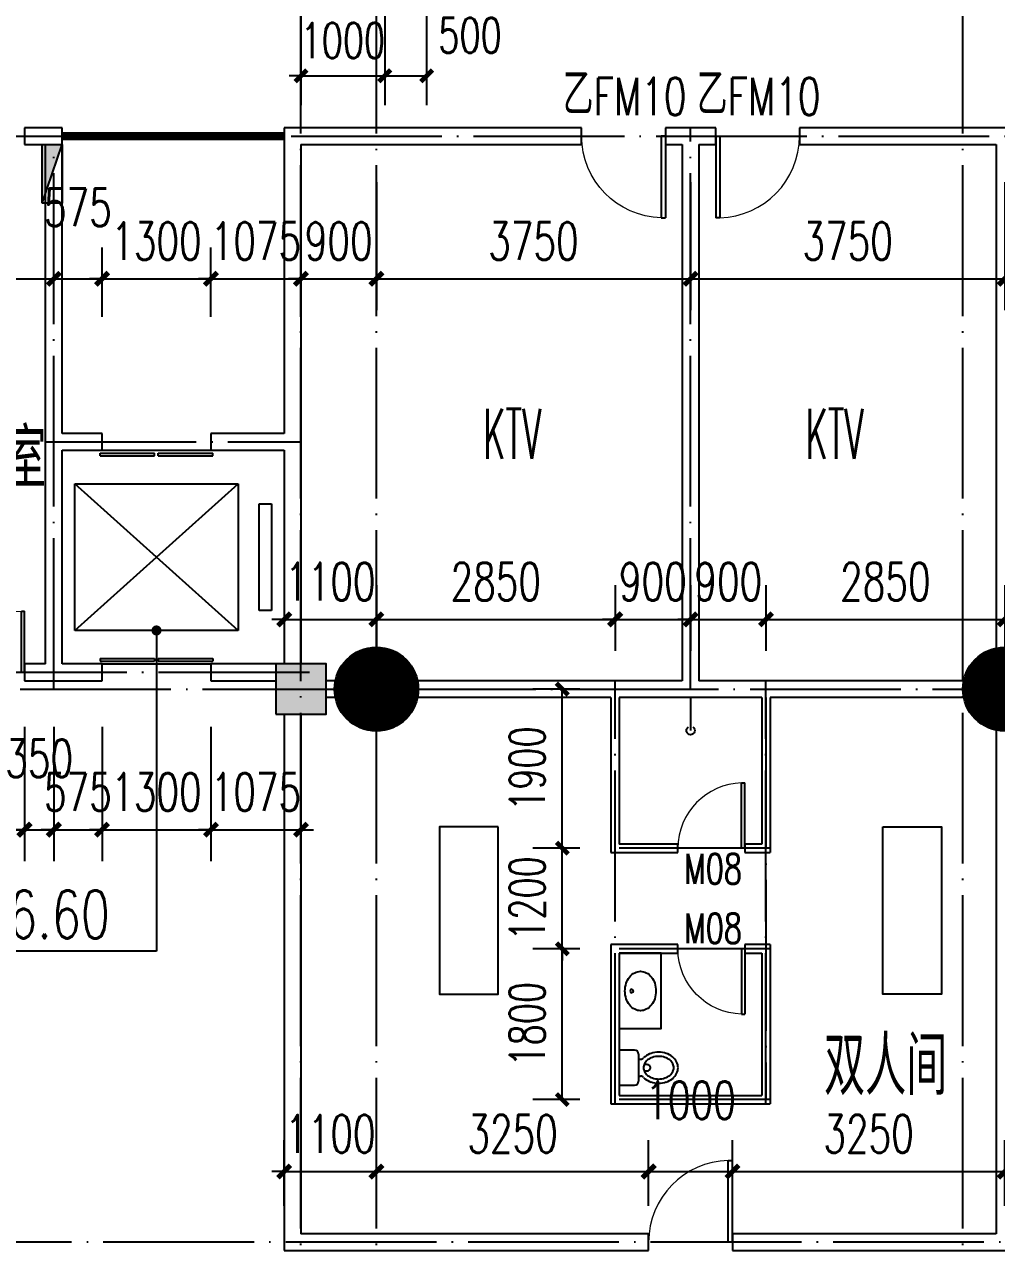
# Model space of a CAD drawing. Extents: x 246015 to 608740, y -108003 to 88400.
# Drawn here: x 411154 to 422756, y -18161 to -3530 of the extents above; entities that cross this region are included whole.
import ezdxf

# ---------------------------------------------------------------- set-up
doc = ezdxf.new("R2010")
doc.units = 0
doc.header["$LTSCALE"] = 3000
doc.header["$MEASUREMENT"] = 0
doc.header["$PDMODE"] = 1
doc.linetypes.add('DASH', pattern=[0.35, 0.25, -0.1])
doc.linetypes.add('DOTE', pattern=[2.42, 2, -0.2, 0.02, -0.2])
doc.layers.get('0').update_dxf_attribs({"linetype": 'CONTINUOUS'})
doc.layers.get('DEFPOINTS').update_dxf_attribs({"linetype": 'CONTINUOUS'})
for name, color, linetype in [('column', 9, 'CONTINUOUS'), ('DIM_LEAD', 3, 'CONTINUOUS'), ('dote', 1, 'DOTE'), ('LVTRY', 6, 'CONTINUOUS'), ('PUB_DIM', 3, 'CONTINUOUS'), ('PUB_HATCH', 8, 'CONTINUOUS'), ('PUB_TEXT', 7, 'CONTINUOUS'), ('stair', 2, 'CONTINUOUS'), ('WALL', 9, 'CONTINUOUS'), ('WINDOW', 4, 'CONTINUOUS'), ('WINDOW_TEXT', 7, 'CONTINUOUS'), ('消火栓', 6, 'CONTINUOUS'), ('防火卷帘', 4, 'DASH')]:
    doc.layers.add(name, color=color, linetype=linetype)
doc.styles.add('_TCH_DIM', font='SIMPLEX', dxfattribs={"bigfont": 'GBCBIG'})
doc.styles.add('_TCH_WINDOW', font='SIMPLEX', dxfattribs={"bigfont": 'GBCBIG'})
doc.styles.add('DIM_FONT', font='simplex.shx', dxfattribs={"width": 0.7, "bigfont": 'hztxt.shx'})
doc.dimstyles.new('DIMN140', dxfattribs={"dimscale": 1.4, "dimtxt": 300, "dimasz": 100, "dimexe": 250, "dimexo": 300, "dimgap": 150, "dimtad": 1, "dimdec": 0, "dimzin": 0, "dimdsep": 46, "dimtxsty": 'DIM_FONT', "dimblk": 'ARCHTICK', "dimcen": 0.09, "dimclrt": 7, "dimazin": 2, "dimtfac": 1, "dimtdec": 0, "dimtix": 1, "dimtmove": 2, "dimatfit": 3, "dimfxl": 0, "dimtolj": 1, "dimtzin": 0, "dimarcsym": 0})
doc.dimstyles.new('DIMN150', dxfattribs={"dimscale": 1.5, "dimtxt": 300, "dimasz": 100, "dimexe": 250, "dimexo": 300, "dimgap": 150, "dimtad": 1, "dimdec": 0, "dimzin": 0, "dimdsep": 46, "dimtxsty": 'DIM_FONT', "dimblk": 'ARCHTICK', "dimcen": 0.09, "dimclrt": 7, "dimazin": 2, "dimtfac": 1, "dimtdec": 0, "dimtix": 1, "dimtmove": 2, "dimatfit": 3, "dimfxl": 0, "dimtolj": 1, "dimtzin": 0, "dimarcsym": 0})

# ---------------------------------------------------------------- blocks, each defined once
blk = doc.blocks.new('_ARCHTICK')
at = {"color": 0, "linetype": 'ByBlock', "const_width": 0.4}
blk.add_lwpolyline([(-0.5, -0.5), (0.5, 0.5)], dxfattribs=at)
blk = doc.blocks.new('*D62')
at = {"layer": 'DEFPOINTS', "color": 0}
for p in [(414454, -2461), (415454, -2461), (415454, -4141)]:
    blk.add_point(p, dxfattribs=at)
at = {"layer": 'PUB_DIM', "color": 0, "lineweight": -2}
for p, q in [((414454, -2881), (414454, -4491)), ((415454, -2881), (415454, -4491)), ((414454, -4141), (414314, -4141)), ((414454, -4141), (415454, -4141)), ((415454, -4141), (415594, -4141))]:
    blk.add_line(p, q, dxfattribs=at)
at = {"layer": 'PUB_DIM', "color": 0, "lineweight": -2, "xscale": 140, "yscale": 140, "zscale": 140}
blk.add_blockref('_ARCHTICK', (414454, -4141), dxfattribs=at)
at = {"layer": 'PUB_DIM', "color": 0, "lineweight": -2, "xscale": 140, "yscale": 140, "zscale": 140, "rotation": 180}
blk.add_blockref('_ARCHTICK', (415454, -4141), dxfattribs=at)
at = {"layer": 'PUB_DIM', "color": 7, "insert": (414954, -3721), "char_height": 420, "attachment_point": 5, "style": 'DIM_FONT'}
blk.add_mtext('\\A1;1000', dxfattribs=at)
blk = doc.blocks.new('*D63')
at = {"layer": 'DEFPOINTS', "color": 0}
for p in [(415454, -2461), (415954, -2461), (415954, -4141)]:
    blk.add_point(p, dxfattribs=at)
at = {"layer": 'PUB_DIM', "color": 0, "lineweight": -2}
for p, q in [((415454, -2881), (415454, -4491)), ((415954, -2881), (415954, -4491)), ((415454, -4141), (415954, -4141))]:
    blk.add_line(p, q, dxfattribs=at)
at = {"layer": 'PUB_DIM', "color": 0, "lineweight": -2, "xscale": 140, "yscale": 140, "zscale": 140, "rotation": 180}
blk.add_blockref('_ARCHTICK', (415454, -4141), dxfattribs=at)
at = {"layer": 'PUB_DIM', "color": 0, "lineweight": -2, "xscale": 140, "yscale": 140, "zscale": 140}
blk.add_blockref('_ARCHTICK', (415954, -4141), dxfattribs=at)
at = {"layer": 'PUB_DIM', "color": 7, "insert": (416472, -3658), "char_height": 420, "attachment_point": 5, "style": 'DIM_FONT'}
blk.add_mtext('\\A1;500', dxfattribs=at)
blk = doc.blocks.new('*D348')
at = {"layer": 'DEFPOINTS', "color": 0}
for p in [(420004, -9771), (422854, -9771), (422854, -10629)]:
    blk.add_point(p, dxfattribs=at)
at = {"layer": 'PUB_DIM', "color": 0, "lineweight": -2}
for p, q in [((420004, -10221), (420004, -11004)), ((422854, -10221), (422854, -11004)), ((420004, -10629), (422854, -10629))]:
    blk.add_line(p, q, dxfattribs=at)
at = {"layer": 'PUB_DIM', "color": 0, "lineweight": -2, "xscale": 150, "yscale": 150, "zscale": 150, "rotation": 180}
blk.add_blockref('_ARCHTICK', (420004, -10629), dxfattribs=at)
at = {"layer": 'PUB_DIM', "color": 0, "lineweight": -2, "xscale": 150, "yscale": 150, "zscale": 150}
blk.add_blockref('_ARCHTICK', (422854, -10629), dxfattribs=at)
at = {"layer": 'PUB_DIM', "color": 7, "insert": (421429, -10179), "char_height": 450, "attachment_point": 5, "style": 'DIM_FONT'}
blk.add_mtext('\\A1;2850', dxfattribs=at)
blk = doc.blocks.new('*D349')
at = {"layer": 'DEFPOINTS', "color": 0}
for p in [(419104, -9771), (420004, -9771), (420004, -10629)]:
    blk.add_point(p, dxfattribs=at)
at = {"layer": 'PUB_DIM', "color": 0, "lineweight": -2}
for p, q in [((419104, -10221), (419104, -11004)), ((420004, -10221), (420004, -11004)), ((419104, -10629), (418954, -10629)), ((419104, -10629), (420004, -10629)), ((420004, -10629), (420154, -10629))]:
    blk.add_line(p, q, dxfattribs=at)
at = {"layer": 'PUB_DIM', "color": 0, "lineweight": -2, "xscale": 150, "yscale": 150, "zscale": 150}
blk.add_blockref('_ARCHTICK', (419104, -10629), dxfattribs=at)
at = {"layer": 'PUB_DIM', "color": 0, "lineweight": -2, "xscale": 150, "yscale": 150, "zscale": 150, "rotation": 180}
blk.add_blockref('_ARCHTICK', (420004, -10629), dxfattribs=at)
at = {"layer": 'PUB_DIM', "color": 7, "insert": (419554, -10179), "char_height": 450, "attachment_point": 5, "style": 'DIM_FONT'}
blk.add_mtext('\\A1;900', dxfattribs=at)
blk = doc.blocks.new('*D350')
at = {"layer": 'DEFPOINTS', "color": 0}
for p in [(418204, -9771), (419104, -9771), (419104, -10629)]:
    blk.add_point(p, dxfattribs=at)
at = {"layer": 'PUB_DIM', "color": 0, "lineweight": -2}
for p, q in [((418204, -10221), (418204, -11004)), ((419104, -10221), (419104, -11004)), ((418204, -10629), (418054, -10629)), ((418204, -10629), (419104, -10629)), ((419104, -10629), (419254, -10629))]:
    blk.add_line(p, q, dxfattribs=at)
at = {"layer": 'PUB_DIM', "color": 0, "lineweight": -2, "xscale": 150, "yscale": 150, "zscale": 150}
blk.add_blockref('_ARCHTICK', (418204, -10629), dxfattribs=at)
at = {"layer": 'PUB_DIM', "color": 0, "lineweight": -2, "xscale": 150, "yscale": 150, "zscale": 150, "rotation": 180}
blk.add_blockref('_ARCHTICK', (419104, -10629), dxfattribs=at)
at = {"layer": 'PUB_DIM', "color": 7, "insert": (418654, -10179), "char_height": 450, "attachment_point": 5, "style": 'DIM_FONT'}
blk.add_mtext('\\A1;900', dxfattribs=at)
blk = doc.blocks.new('*D351')
at = {"layer": 'DEFPOINTS', "color": 0}
for p in [(415354, -9771), (418204, -9771), (418204, -10629)]:
    blk.add_point(p, dxfattribs=at)
at = {"layer": 'PUB_DIM', "color": 0, "lineweight": -2}
for p, q in [((415354, -10221), (415354, -11004)), ((418204, -10221), (418204, -11004)), ((415354, -10629), (418204, -10629))]:
    blk.add_line(p, q, dxfattribs=at)
at = {"layer": 'PUB_DIM', "color": 0, "lineweight": -2, "xscale": 150, "yscale": 150, "zscale": 150, "rotation": 180}
blk.add_blockref('_ARCHTICK', (415354, -10629), dxfattribs=at)
at = {"layer": 'PUB_DIM', "color": 0, "lineweight": -2, "xscale": 150, "yscale": 150, "zscale": 150}
blk.add_blockref('_ARCHTICK', (418204, -10629), dxfattribs=at)
at = {"layer": 'PUB_DIM', "color": 7, "insert": (416779, -10179), "char_height": 450, "attachment_point": 5, "style": 'DIM_FONT'}
blk.add_mtext('\\A1;2850', dxfattribs=at)
blk = doc.blocks.new('*D352')
at = {"layer": 'DEFPOINTS', "color": 0}
for p in [(414254, -9771), (415354, -9771), (415354, -10629)]:
    blk.add_point(p, dxfattribs=at)
at = {"layer": 'PUB_DIM', "color": 0, "lineweight": -2}
for p, q in [((414254, -10221), (414254, -11004)), ((415354, -10221), (415354, -11004)), ((414254, -10629), (414104, -10629)), ((414254, -10629), (415354, -10629)), ((415354, -10629), (415504, -10629))]:
    blk.add_line(p, q, dxfattribs=at)
at = {"layer": 'PUB_DIM', "color": 0, "lineweight": -2, "xscale": 150, "yscale": 150, "zscale": 150}
blk.add_blockref('_ARCHTICK', (414254, -10629), dxfattribs=at)
at = {"layer": 'PUB_DIM', "color": 0, "lineweight": -2, "xscale": 150, "yscale": 150, "zscale": 150, "rotation": 180}
blk.add_blockref('_ARCHTICK', (415354, -10629), dxfattribs=at)
at = {"layer": 'PUB_DIM', "color": 7, "insert": (414804, -10179), "char_height": 450, "attachment_point": 5, "style": 'DIM_FONT'}
blk.add_mtext('\\A1;1100', dxfattribs=at)
blk = doc.blocks.new('*D405')
at = {"layer": 'DEFPOINTS', "color": 0}
for p in [(417573, -11461), (418204, -11461), (418204, -13361)]:
    blk.add_point(p, dxfattribs=at)
at = {"layer": 'PUB_DIM', "color": 0, "lineweight": -2}
for p, q in [((417784, -11461), (417223, -11461)), ((417573, -13361), (417573, -11461)), ((417784, -13361), (417223, -13361))]:
    blk.add_line(p, q, dxfattribs=at)
at = {"layer": 'PUB_DIM', "color": 0, "lineweight": -2, "xscale": 140, "yscale": 140, "zscale": 140}
for p, rotation in [((417573, -11461), 90), ((417573, -13361), 270)]:
    blk.add_blockref('_ARCHTICK', p, dxfattribs=dict(at, rotation=rotation))
at = {"layer": 'PUB_DIM', "color": 7, "insert": (417153, -12411), "char_height": 420, "attachment_point": 5, "rotation": 90, "style": 'DIM_FONT'}
blk.add_mtext('\\A1;1900', dxfattribs=at)
blk = doc.blocks.new('*D406')
at = {"layer": 'DEFPOINTS', "color": 0}
for p in [(417573, -13361), (418204, -13361), (418204, -14561)]:
    blk.add_point(p, dxfattribs=at)
at = {"layer": 'PUB_DIM', "color": 0, "lineweight": -2}
for p, q in [((417573, -13361), (417573, -13221)), ((417784, -13361), (417223, -13361)), ((417573, -14561), (417573, -13361)), ((417784, -14561), (417223, -14561)), ((417573, -14561), (417573, -14701))]:
    blk.add_line(p, q, dxfattribs=at)
at = {"layer": 'PUB_DIM', "color": 0, "lineweight": -2, "xscale": 140, "yscale": 140, "zscale": 140}
for p, rotation in [((417573, -13361), 270), ((417573, -14561), 90)]:
    blk.add_blockref('_ARCHTICK', p, dxfattribs=dict(at, rotation=rotation))
at = {"layer": 'PUB_DIM', "color": 7, "insert": (417153, -13961), "char_height": 420, "attachment_point": 5, "rotation": 90, "style": 'DIM_FONT'}
blk.add_mtext('\\A1;1200', dxfattribs=at)
blk = doc.blocks.new('*D407')
at = {"layer": 'DEFPOINTS', "color": 0}
for p in [(417573, -14561), (418204, -14561), (418204, -16361)]:
    blk.add_point(p, dxfattribs=at)
at = {"layer": 'PUB_DIM', "color": 0, "lineweight": -2}
for p, q in [((417784, -14561), (417223, -14561)), ((417573, -16361), (417573, -14561)), ((417784, -16361), (417223, -16361))]:
    blk.add_line(p, q, dxfattribs=at)
at = {"layer": 'PUB_DIM', "color": 0, "lineweight": -2, "xscale": 140, "yscale": 140, "zscale": 140}
for p, rotation in [((417573, -14561), 90), ((417573, -16361), 270)]:
    blk.add_blockref('_ARCHTICK', p, dxfattribs=dict(at, rotation=rotation))
at = {"layer": 'PUB_DIM', "color": 7, "insert": (417153, -15461), "char_height": 420, "attachment_point": 5, "rotation": 90, "style": 'DIM_FONT'}
blk.add_mtext('\\A1;1800', dxfattribs=at)
blk = doc.blocks.new('*D662')
at = {"layer": 'DEFPOINTS', "color": 0}
for p in [(409654, -11461), (411154, -11461), (411154, -13139)]:
    blk.add_point(p, dxfattribs=at)
at = {"layer": 'PUB_DIM', "color": 0, "lineweight": -2}
for p, q in [((409654, -11911), (409654, -13514)), ((411154, -11911), (411154, -13514)), ((409654, -13139), (411154, -13139))]:
    blk.add_line(p, q, dxfattribs=at)
at = {"layer": 'PUB_DIM', "color": 0, "lineweight": -2, "xscale": 150, "yscale": 150, "zscale": 150, "rotation": 180}
blk.add_blockref('_ARCHTICK', (409654, -13139), dxfattribs=at)
at = {"layer": 'PUB_DIM', "color": 0, "lineweight": -2, "xscale": 150, "yscale": 150, "zscale": 150}
blk.add_blockref('_ARCHTICK', (411154, -13139), dxfattribs=at)
at = {"layer": 'PUB_DIM', "color": 7, "insert": (410404, -12689), "char_height": 450, "attachment_point": 5, "style": 'DIM_FONT'}
blk.add_mtext('\\A1;1500', dxfattribs=at)
blk = doc.blocks.new('*D663')
at = {"layer": 'DEFPOINTS', "color": 0}
for p in [(411154, -11461), (411504, -11461), (411504, -13139)]:
    blk.add_point(p, dxfattribs=at)
at = {"layer": 'PUB_DIM', "color": 0, "lineweight": -2}
for p, q in [((411154, -11911), (411154, -13514)), ((411504, -11911), (411504, -13514)), ((411154, -13139), (411004, -13139)), ((411154, -13139), (411504, -13139)), ((411504, -13139), (411654, -13139))]:
    blk.add_line(p, q, dxfattribs=at)
at = {"layer": 'PUB_DIM', "color": 0, "lineweight": -2, "xscale": 150, "yscale": 150, "zscale": 150}
blk.add_blockref('_ARCHTICK', (411154, -13139), dxfattribs=at)
at = {"layer": 'PUB_DIM', "color": 0, "lineweight": -2, "xscale": 150, "yscale": 150, "zscale": 150, "rotation": 180}
blk.add_blockref('_ARCHTICK', (411504, -13139), dxfattribs=at)
at = {"layer": 'PUB_DIM', "color": 7, "insert": (411329, -12288), "char_height": 450, "attachment_point": 5, "style": 'DIM_FONT'}
blk.add_mtext('\\A1;350', dxfattribs=at)
blk = doc.blocks.new('*D664')
at = {"layer": 'DEFPOINTS', "color": 0}
for p in [(411504, -11461), (412079, -11461), (412079, -13139)]:
    blk.add_point(p, dxfattribs=at)
at = {"layer": 'PUB_DIM', "color": 0, "lineweight": -2}
for p, q in [((411504, -11911), (411504, -13514)), ((412079, -11911), (412079, -13514)), ((411504, -13139), (411354, -13139)), ((411504, -13139), (412079, -13139)), ((412079, -13139), (412229, -13139))]:
    blk.add_line(p, q, dxfattribs=at)
at = {"layer": 'PUB_DIM', "color": 0, "lineweight": -2, "xscale": 150, "yscale": 150, "zscale": 150}
blk.add_blockref('_ARCHTICK', (411504, -13139), dxfattribs=at)
at = {"layer": 'PUB_DIM', "color": 0, "lineweight": -2, "xscale": 150, "yscale": 150, "zscale": 150, "rotation": 180}
blk.add_blockref('_ARCHTICK', (412079, -13139), dxfattribs=at)
at = {"layer": 'PUB_DIM', "color": 7, "insert": (411791, -12689), "char_height": 450, "attachment_point": 5, "style": 'DIM_FONT'}
blk.add_mtext('\\A1;575', dxfattribs=at)
blk = doc.blocks.new('*D665')
at = {"layer": 'DEFPOINTS', "color": 0}
for p in [(412079, -11461), (413379, -11461), (413379, -13139)]:
    blk.add_point(p, dxfattribs=at)
at = {"layer": 'PUB_DIM', "color": 0, "lineweight": -2}
for p, q in [((412079, -11911), (412079, -13514)), ((413379, -11911), (413379, -13514)), ((412079, -13139), (411929, -13139)), ((412079, -13139), (413379, -13139)), ((413379, -13139), (413529, -13139))]:
    blk.add_line(p, q, dxfattribs=at)
at = {"layer": 'PUB_DIM', "color": 0, "lineweight": -2, "xscale": 150, "yscale": 150, "zscale": 150}
blk.add_blockref('_ARCHTICK', (412079, -13139), dxfattribs=at)
at = {"layer": 'PUB_DIM', "color": 0, "lineweight": -2, "xscale": 150, "yscale": 150, "zscale": 150, "rotation": 180}
blk.add_blockref('_ARCHTICK', (413379, -13139), dxfattribs=at)
at = {"layer": 'PUB_DIM', "color": 7, "insert": (412729, -12689), "char_height": 450, "attachment_point": 5, "style": 'DIM_FONT'}
blk.add_mtext('\\A1;1300', dxfattribs=at)
blk = doc.blocks.new('*D666')
at = {"layer": 'DEFPOINTS', "color": 0}
for p in [(413379, -11461), (414454, -11461), (414454, -13139)]:
    blk.add_point(p, dxfattribs=at)
at = {"layer": 'PUB_DIM', "color": 0, "lineweight": -2}
for p, q in [((413379, -11911), (413379, -13514)), ((414454, -11911), (414454, -13514)), ((413379, -13139), (413229, -13139)), ((413379, -13139), (414454, -13139)), ((414454, -13139), (414604, -13139))]:
    blk.add_line(p, q, dxfattribs=at)
at = {"layer": 'PUB_DIM', "color": 0, "lineweight": -2, "xscale": 150, "yscale": 150, "zscale": 150}
blk.add_blockref('_ARCHTICK', (413379, -13139), dxfattribs=at)
at = {"layer": 'PUB_DIM', "color": 0, "lineweight": -2, "xscale": 150, "yscale": 150, "zscale": 150, "rotation": 180}
blk.add_blockref('_ARCHTICK', (414454, -13139), dxfattribs=at)
at = {"layer": 'PUB_DIM', "color": 7, "insert": (413916, -12689), "char_height": 450, "attachment_point": 5, "style": 'DIM_FONT'}
blk.add_mtext('\\A1;1075', dxfattribs=at)
blk = doc.blocks.new('*D669')
at = {"layer": 'DEFPOINTS', "color": 0}
for p in [(411504, -6564), (409354, -7467), (411504, -7467)]:
    blk.add_point(p, dxfattribs=at)
at = {"layer": 'PUB_DIM', "color": 0, "lineweight": -2}
for p, q in [((409354, -7017), (409354, -6189)), ((411504, -7017), (411504, -6189)), ((409354, -6564), (411504, -6564))]:
    blk.add_line(p, q, dxfattribs=at)
at = {"layer": 'PUB_DIM', "color": 0, "lineweight": -2, "xscale": 150, "yscale": 150, "zscale": 150, "rotation": 180}
blk.add_blockref('_ARCHTICK', (409354, -6564), dxfattribs=at)
at = {"layer": 'PUB_DIM', "color": 0, "lineweight": -2, "xscale": 150, "yscale": 150, "zscale": 150}
blk.add_blockref('_ARCHTICK', (411504, -6564), dxfattribs=at)
at = {"layer": 'PUB_DIM', "color": 7, "insert": (410429, -6114), "char_height": 450, "attachment_point": 5, "style": 'DIM_FONT'}
blk.add_mtext('\\A1;2150', dxfattribs=at)
blk = doc.blocks.new('*D670')
at = {"layer": 'DEFPOINTS', "color": 0}
for p in [(412079, -6564), (411504, -7467), (412079, -7467)]:
    blk.add_point(p, dxfattribs=at)
at = {"layer": 'PUB_DIM', "color": 0, "lineweight": -2}
for p, q in [((411504, -7017), (411504, -6189)), ((412079, -7017), (412079, -6189)), ((411504, -6564), (412079, -6564))]:
    blk.add_line(p, q, dxfattribs=at)
at = {"layer": 'PUB_DIM', "color": 0, "lineweight": -2, "xscale": 150, "yscale": 150, "zscale": 150, "rotation": 180}
blk.add_blockref('_ARCHTICK', (411504, -6564), dxfattribs=at)
at = {"layer": 'PUB_DIM', "color": 0, "lineweight": -2, "xscale": 150, "yscale": 150, "zscale": 150}
blk.add_blockref('_ARCHTICK', (412079, -6564), dxfattribs=at)
at = {"layer": 'PUB_DIM', "color": 7, "insert": (411791, -5713), "char_height": 450, "attachment_point": 5, "style": 'DIM_FONT'}
blk.add_mtext('\\A1;575', dxfattribs=at)
blk = doc.blocks.new('*D671')
at = {"layer": 'DEFPOINTS', "color": 0}
for p in [(413379, -6564), (412079, -7467), (413379, -7467)]:
    blk.add_point(p, dxfattribs=at)
at = {"layer": 'PUB_DIM', "color": 0, "lineweight": -2}
for p, q in [((412079, -7017), (412079, -6189)), ((413379, -7017), (413379, -6189)), ((412079, -6564), (411929, -6564)), ((412079, -6564), (413379, -6564)), ((413379, -6564), (413529, -6564))]:
    blk.add_line(p, q, dxfattribs=at)
at = {"layer": 'PUB_DIM', "color": 0, "lineweight": -2, "xscale": 150, "yscale": 150, "zscale": 150}
blk.add_blockref('_ARCHTICK', (412079, -6564), dxfattribs=at)
at = {"layer": 'PUB_DIM', "color": 0, "lineweight": -2, "xscale": 150, "yscale": 150, "zscale": 150, "rotation": 180}
blk.add_blockref('_ARCHTICK', (413379, -6564), dxfattribs=at)
at = {"layer": 'PUB_DIM', "color": 7, "insert": (412729, -6114), "char_height": 450, "attachment_point": 5, "style": 'DIM_FONT'}
blk.add_mtext('\\A1;1300', dxfattribs=at)
blk = doc.blocks.new('*D672')
at = {"layer": 'DEFPOINTS', "color": 0}
for p in [(414454, -6564), (413379, -7467), (414454, -7467)]:
    blk.add_point(p, dxfattribs=at)
at = {"layer": 'PUB_DIM', "color": 0, "lineweight": -2}
for p, q in [((413379, -7017), (413379, -6189)), ((414454, -7017), (414454, -6189)), ((413379, -6564), (413229, -6564)), ((413379, -6564), (414454, -6564)), ((414454, -6564), (414604, -6564))]:
    blk.add_line(p, q, dxfattribs=at)
at = {"layer": 'PUB_DIM', "color": 0, "lineweight": -2, "xscale": 150, "yscale": 150, "zscale": 150}
blk.add_blockref('_ARCHTICK', (413379, -6564), dxfattribs=at)
at = {"layer": 'PUB_DIM', "color": 0, "lineweight": -2, "xscale": 150, "yscale": 150, "zscale": 150, "rotation": 180}
blk.add_blockref('_ARCHTICK', (414454, -6564), dxfattribs=at)
at = {"layer": 'PUB_DIM', "color": 7, "insert": (413916, -6114), "char_height": 450, "attachment_point": 5, "style": 'DIM_FONT'}
blk.add_mtext('\\A1;1075', dxfattribs=at)
blk = doc.blocks.new('*D730')
at = {"layer": 'DEFPOINTS', "color": 0}
for p in [(419104, -4961), (422854, -4961), (422854, -6564)]:
    blk.add_point(p, dxfattribs=at)
at = {"layer": 'PUB_DIM', "color": 0, "lineweight": -2}
for p, q in [((419104, -5411), (419104, -6939)), ((422854, -5411), (422854, -6939)), ((419104, -6564), (422854, -6564))]:
    blk.add_line(p, q, dxfattribs=at)
at = {"layer": 'PUB_DIM', "color": 0, "lineweight": -2, "xscale": 150, "yscale": 150, "zscale": 150, "rotation": 180}
blk.add_blockref('_ARCHTICK', (419104, -6564), dxfattribs=at)
at = {"layer": 'PUB_DIM', "color": 0, "lineweight": -2, "xscale": 150, "yscale": 150, "zscale": 150}
blk.add_blockref('_ARCHTICK', (422854, -6564), dxfattribs=at)
at = {"layer": 'PUB_DIM', "color": 7, "insert": (420979, -6114), "char_height": 450, "attachment_point": 5, "style": 'DIM_FONT'}
blk.add_mtext('\\A1;3750', dxfattribs=at)
blk = doc.blocks.new('*D731')
at = {"layer": 'DEFPOINTS', "color": 0}
for p in [(415354, -4961), (419104, -4961), (419104, -6564)]:
    blk.add_point(p, dxfattribs=at)
at = {"layer": 'PUB_DIM', "color": 0, "lineweight": -2}
for p, q in [((415354, -5411), (415354, -6939)), ((419104, -5411), (419104, -6939)), ((415354, -6564), (419104, -6564))]:
    blk.add_line(p, q, dxfattribs=at)
at = {"layer": 'PUB_DIM', "color": 0, "lineweight": -2, "xscale": 150, "yscale": 150, "zscale": 150, "rotation": 180}
blk.add_blockref('_ARCHTICK', (415354, -6564), dxfattribs=at)
at = {"layer": 'PUB_DIM', "color": 0, "lineweight": -2, "xscale": 150, "yscale": 150, "zscale": 150}
blk.add_blockref('_ARCHTICK', (419104, -6564), dxfattribs=at)
at = {"layer": 'PUB_DIM', "color": 7, "insert": (417229, -6114), "char_height": 450, "attachment_point": 5, "style": 'DIM_FONT'}
blk.add_mtext('\\A1;3750', dxfattribs=at)
blk = doc.blocks.new('*D732')
at = {"layer": 'DEFPOINTS', "color": 0}
for p in [(414454, -4961), (415354, -4961), (415354, -6564)]:
    blk.add_point(p, dxfattribs=at)
at = {"layer": 'PUB_DIM', "color": 0, "lineweight": -2}
for p, q in [((414454, -5411), (414454, -6939)), ((415354, -5411), (415354, -6939)), ((414454, -6564), (414304, -6564)), ((414454, -6564), (415354, -6564)), ((415354, -6564), (415504, -6564))]:
    blk.add_line(p, q, dxfattribs=at)
at = {"layer": 'PUB_DIM', "color": 0, "lineweight": -2, "xscale": 150, "yscale": 150, "zscale": 150}
blk.add_blockref('_ARCHTICK', (414454, -6564), dxfattribs=at)
at = {"layer": 'PUB_DIM', "color": 0, "lineweight": -2, "xscale": 150, "yscale": 150, "zscale": 150, "rotation": 180}
blk.add_blockref('_ARCHTICK', (415354, -6564), dxfattribs=at)
at = {"layer": 'PUB_DIM', "color": 7, "insert": (414904, -6114), "char_height": 450, "attachment_point": 5, "style": 'DIM_FONT'}
blk.add_mtext('\\A1;900', dxfattribs=at)
blk = doc.blocks.new('*D749')
at = {"layer": 'DEFPOINTS', "color": 0}
for p in [(422854, -17219), (419604, -18077), (422854, -18077)]:
    blk.add_point(p, dxfattribs=at)
at = {"layer": 'PUB_DIM', "color": 0, "lineweight": -2}
for p, q in [((419604, -17627), (419604, -16844)), ((422854, -17627), (422854, -16844)), ((419604, -17219), (422854, -17219))]:
    blk.add_line(p, q, dxfattribs=at)
at = {"layer": 'PUB_DIM', "color": 0, "lineweight": -2, "xscale": 150, "yscale": 150, "zscale": 150, "rotation": 180}
blk.add_blockref('_ARCHTICK', (419604, -17219), dxfattribs=at)
at = {"layer": 'PUB_DIM', "color": 0, "lineweight": -2, "xscale": 150, "yscale": 150, "zscale": 150}
blk.add_blockref('_ARCHTICK', (422854, -17219), dxfattribs=at)
at = {"layer": 'PUB_DIM', "color": 7, "insert": (421229, -16769), "char_height": 450, "attachment_point": 5, "style": 'DIM_FONT'}
blk.add_mtext('\\A1;3250', dxfattribs=at)
blk = doc.blocks.new('*D750')
at = {"layer": 'DEFPOINTS', "color": 0}
for p in [(419604, -17219), (418604, -18077), (419604, -18077)]:
    blk.add_point(p, dxfattribs=at)
at = {"layer": 'PUB_DIM', "color": 0, "lineweight": -2}
for p, q in [((418604, -17627), (418604, -16844)), ((419604, -17627), (419604, -16844)), ((418604, -17219), (419604, -17219))]:
    blk.add_line(p, q, dxfattribs=at)
at = {"layer": 'PUB_DIM', "color": 0, "lineweight": -2, "xscale": 150, "yscale": 150, "zscale": 150, "rotation": 180}
blk.add_blockref('_ARCHTICK', (418604, -17219), dxfattribs=at)
at = {"layer": 'PUB_DIM', "color": 0, "lineweight": -2, "xscale": 150, "yscale": 150, "zscale": 150}
blk.add_blockref('_ARCHTICK', (419604, -17219), dxfattribs=at)
at = {"layer": 'PUB_DIM', "color": 7, "insert": (419104, -16368), "char_height": 450, "attachment_point": 5, "style": 'DIM_FONT'}
blk.add_mtext('\\A1;1000', dxfattribs=at)
blk = doc.blocks.new('*D751')
at = {"layer": 'DEFPOINTS', "color": 0}
for p in [(418604, -17219), (415354, -18077), (418604, -18077)]:
    blk.add_point(p, dxfattribs=at)
at = {"layer": 'PUB_DIM', "color": 0, "lineweight": -2}
for p, q in [((415354, -17627), (415354, -16844)), ((418604, -17627), (418604, -16844)), ((415354, -17219), (418604, -17219))]:
    blk.add_line(p, q, dxfattribs=at)
at = {"layer": 'PUB_DIM', "color": 0, "lineweight": -2, "xscale": 150, "yscale": 150, "zscale": 150, "rotation": 180}
blk.add_blockref('_ARCHTICK', (415354, -17219), dxfattribs=at)
at = {"layer": 'PUB_DIM', "color": 0, "lineweight": -2, "xscale": 150, "yscale": 150, "zscale": 150}
blk.add_blockref('_ARCHTICK', (418604, -17219), dxfattribs=at)
at = {"layer": 'PUB_DIM', "color": 7, "insert": (416979, -16769), "char_height": 450, "attachment_point": 5, "style": 'DIM_FONT'}
blk.add_mtext('\\A1;3250', dxfattribs=at)
blk = doc.blocks.new('*D752')
at = {"layer": 'DEFPOINTS', "color": 0}
for p in [(415354, -17219), (414254, -18077), (415354, -18077)]:
    blk.add_point(p, dxfattribs=at)
at = {"layer": 'PUB_DIM', "color": 0, "lineweight": -2}
for p, q in [((414254, -17627), (414254, -16844)), ((415354, -17627), (415354, -16844)), ((414254, -17219), (414104, -17219)), ((414254, -17219), (415354, -17219)), ((415354, -17219), (415504, -17219))]:
    blk.add_line(p, q, dxfattribs=at)
at = {"layer": 'PUB_DIM', "color": 0, "lineweight": -2, "xscale": 150, "yscale": 150, "zscale": 150}
blk.add_blockref('_ARCHTICK', (414254, -17219), dxfattribs=at)
at = {"layer": 'PUB_DIM', "color": 0, "lineweight": -2, "xscale": 150, "yscale": 150, "zscale": 150, "rotation": 180}
blk.add_blockref('_ARCHTICK', (415354, -17219), dxfattribs=at)
at = {"layer": 'PUB_DIM', "color": 7, "insert": (414804, -16769), "char_height": 450, "attachment_point": 5, "style": 'DIM_FONT'}
blk.add_mtext('\\A1;1100', dxfattribs=at)
blk = doc.blocks.new('_YZH')
blk.add_circle((0, 0), 0.5)
at = {"layer": 'PUB_HATCH', "const_width": 0.5}
blk.add_lwpolyline([(-0.25, 0, 1), (0.25, 0, 1)], format="xyb", close=True, dxfattribs=at)
blk = doc.blocks.new('_FZH')
blk.add_lwpolyline([(-0.5, -0.5), (0.5, -0.5), (0.5, 0.5), (-0.5, 0.5)], close=True)
at = {"layer": 'PUB_HATCH'}
blk.add_solid([(-0.5, -0.5), (0.5, -0.5), (-0.5, 0.5), (0.5, 0.5)], dxfattribs=at)
blk = doc.blocks.new('$DorLib2D$00000002')
for p, q in [((-0.5, 0), (-0.5, 0.4875)), ((-0.475, 0.4875), (-0.5, 0.4875)), ((-0.475, 0), (-0.475, 0.4875)), ((0.475, 0), (0.475, 0.4875)), ((0.475, 0.4875), (0.5, 0.4875)), ((0.5, 0), (0.5, 0.4875)), ((-0.5, 0), (-0.475, 0)), ((0.5, 0), (0.475, 0))]:
    blk.add_line(p, q)
at = {"lineweight": 13}
for centre, start, end in [((-0.4875, 0), 0, 88.53072), ((0.4875, 0), 91.46928, 180)]:
    blk.add_arc(centre, 0.4875, start, end, dxfattribs=at)
blk = doc.blocks.new('$TCHSYS$LDOR22D')
for p, q in [((-0.517, 0.833), (-0.017, 0.833)), ((-0.517, 0.833), (-0.517, 0.667)), ((-0.017, 0.833), (-0.017, 0.667)), ((0.017, 0.833), (0.017, 0.667)), ((0.017, 0.833), (0.517, 0.833)), ((0.517, 0.833), (0.517, 0.667)), ((-0.517, 0.667), (-0.017, 0.667)), ((0.017, 0.667), (0.517, 0.667)), ((-0.5, 0.5), (0.5, 0.5))]:
    blk.add_line(p, q)
blk = doc.blocks.new('$DorLib2D$00000001')
for p, q in [((0.45, 0.975), (0.5, 0.975)), ((0.45, 0), (0.45, 0.975)), ((0.5, 0), (0.5, 0.975)), ((0.5, 0), (0.45, 0))]:
    blk.add_line(p, q)
at = {"lineweight": 13}
blk.add_arc((0.475, 0), 0.975, 91.4693, 180, dxfattribs=at)
blk = doc.blocks.new('$lvtry$00000005')
for p, q in [((-210, 0, 0), (-210, -180, 0)), ((210, 0, 0), (-210, 0, 0)), ((210, -180, 0), (210, 0, 0)), ((160, -230, 0), (-160, -230, 0)), ((-101, -230, 0), (-101, -254, 0)), ((101, -230, 0), (101, -254, 0))]:
    blk.add_line(p, q)
at = {"elevation": 0}
blk.add_lwpolyline([(-135, -469, 0.080312), (-123, -544, 0.089014), (-92, -602, 0.104918), (-46, -639, 0.119812), (0, -650, 0.119812), (46, -639, 0.104918), (92, -602, 0.089014), (123, -544, 0.080312), (135, -469, 0.080312), (123, -395, 0.089014), (92, -337, 0.104918), (46, -300, 0.119812), (0, -288, 0.119812), (-46, -300, 0.104918), (-92, -337, 0.089014), (-123, -395, 0.080312)], format="xyb", close=True, dxfattribs=at)
for points in [[(-35, -295, 0.013578), (-36, -298, 0.073567), (-39, -318, 0.073567)], [(-39, -318, 0.073567), (-36, -339, 0.084454), (-27, -356, 0.10642), (-14, -368, 0.129709), (0, -372, 0.129709), (14, -368, 0.10642), (27, -356, 0.084454), (36, -339, 0.073567), (39, -318, 0.073567), (36, -298, 0.014016), (35, -295, 0.10642)]]:
    blk.add_lwpolyline(points, format="xyb", dxfattribs=at)
for centre, radius, start, end in [((-160, -180, 0), 50, 180, 270), ((20, -427, 0), 194, 134.8144, 141.2863), ((-151, -254, 0), 50, 314.8144, 0), ((151, -254, 0), 50, 180, 225.2555), ((-20, -427, 0), 194, 38.7137, 45.2555), ((160, -180, 0), 50, 270, 0), ((102, -469, 0), 287, 161.6333, 180), ((52, -453, 0), 235, 141.2863, 161.6333), ((-52, -453, 0), 235, 18.3667, 38.7137), ((-102, -469, 0), 287, 0, 18.3667), ((102, -469, 0), 287, 180, 198.3667), ((52, -486, 0), 235, 198.3667, 218.7137), ((-52, -486, 0), 235, 321.2863, 341.6333), ((-102, -469, 0), 287, 341.6333, 0), ((20, -512, 0), 194, 218.7137, 242.6714), ((0, -551, 0), 150, 242.6714, 270), ((0, -551, 0), 150, 270, 297.3286), ((-20, -512, 0), 194, 297.3286, 321.2863)]:
    blk.add_arc(centre, radius, start, end)
blk = doc.blocks.new('$lvtry$00000004')
at = {"elevation": 0}
blk.add_lwpolyline([(0, -370, 0.078966), (92, -355, 0.088152), (166, -316, 0.105269), (218, -253, 0.121685), (235, -185, 0.121685), (218, -117, 0.105269), (166, -54, 0.088152), (92, -15, 0.078966), (0, 0, 0.078966), (-92, -15, 0.088152), (-166, -54, 0.105269), (-218, -117, 0.121685), (-235, -185, 0.121685), (-218, -253, 0.105269), (-166, -316, 0.088152), (-92, -355, 0.078966)], format="xyb", close=True, dxfattribs=at)
blk.add_circle((0, -80, 0), 20)
blk = doc.blocks.new('$lvtry$00000010')
blk.add_line((0, -37), (0, -432))
blk.add_arc((0, -432), 50, 121.0332, 58.9668)
blk = doc.blocks.new('$TwtSys$00000434')
for p, q in [((-0.5, 0.5), (-0.5, -0.5)), ((-0.5, -0.5), (0.5, 0.5)), ((0.5, 0.5), (-0.5, 0.5)), ((0.5, -0.5), (0.5, 0.5)), ((-0.5, -0.5), (0.5, -0.5))]:
    blk.add_line(p, q)
blk.add_solid([(0.5, -0.5), (0.5, 0.5), (-0.5, -0.5)])

msp = doc.modelspace()

# ---------------------------------------------------------------- linework, layer by layer
at = {"layer": 'DIM_LEAD'}
for p, q in [((412728.9, -10761.4), (412728.9, -14587.2)), ((412728.9, -14587.2), (407190, -14587.2))]:
    msp.add_line(p, q, dxfattribs=at)
at = {"layer": 'DIM_LEAD', "const_width": 60}
msp.add_lwpolyline([(412728.9, -10731.4, 1), (412728.9, -10791.4, 1)], format="xyb", close=True, dxfattribs=at)
at = {"layer": 'dote', "ltscale": 0.3}
for p, q in [((414453.9, -81061.4), (414453.9, 53538.6)), ((415353.9, -81061.4), (415353.9, 53538.6)), ((422353.9, -81061.4), (422353.9, 706.8)), ((419103.9, -11461.4), (419103.9, -4761.4)), ((372953.9, -4861.4), (457453.9, -4861.4)), ((411503.9, -11461.4), (411503.9, -4961.4)), ((411403.9, -8511.4), (414453.9, -8511.4)), ((414553.9, -11261.4), (406353.9, -11261.4)), ((418203.9, -16411.3), (418203.9, -11361.4)), ((420003.9, -16411.3), (420003.9, -11361.4)), ((295667.9, -11461.4), (554353.9, -11461.4)), ((420003.9, -11561.4), (420003.9, -16361.3)), ((420053.9, -13361.1), (418203.9, -13361.1)), ((420053.9, -14561.1), (418203.9, -14561.1)), ((420053.9, -16361.3), (418203.9, -16361.3)), ((457453.9, -18061.4), (373053.9, -18061.4))]:
    msp.add_line(p, q, dxfattribs=at)
at = {"layer": 'LVTRY'}
for points in [[(416808.2, -13104.2), (416108.2, -13104.2), (416108.2, -15104.2), (416808.2, -15104.2), (416808.2, -13104.2)], [(421399.6, -13104.2), (422099.6, -13104.2), (422099.6, -15104.2), (421399.6, -15104.2), (421399.6, -13104.2)], [(418253.9, -14611.1), (418253.9, -15511.3), (418753.9, -15511.3), (418753.9, -14611.1)]]:
    msp.add_lwpolyline(points, close=True, dxfattribs=at)
at = {"layer": 'stair'}
for p, q in [((411753.9, -10761.4), (411753.9, -9011.4)), ((411753.9, -9011.4), (413703.9, -9011.4)), ((413703.9, -10761.4), (411753.9, -9011.4)), ((411753.9, -10761.4), (413703.9, -9011.4)), ((413703.9, -9011.4), (413703.9, -10761.4)), ((413953.9, -10523.9), (413953.9, -9248.9)), ((413953.9, -9248.9), (414103.9, -9248.9)), ((414103.9, -9248.9), (414103.9, -10523.9)), ((414103.9, -10523.9), (413953.9, -10523.9)), ((413703.9, -10761.4), (411753.9, -10761.4))]:
    msp.add_line(p, q, dxfattribs=at)
at = {"layer": 'WALL'}
for p, q in [((411603.9, -4761.4), (411153.9, -4761.4)), ((411153.9, -4761.4), (411153.9, -4961.4)), ((411603.9, -8411.4), (411603.9, -4761.4)), ((414253.9, -4761.4), (414253.9, -8411.4)), ((417803.9, -4761.4), (414253.9, -4761.4)), ((417803.9, -4961.4), (417803.9, -4761.4)), ((419103.9, -4761.4), (418803.9, -4761.4)), ((418803.9, -4761.4), (418803.9, -4961.4)), ((419403.9, -4761.4), (419103.9, -4761.4)), ((419403.9, -4961.4), (419403.9, -4761.4)), ((422853.9, -4761.4), (420403.9, -4761.4)), ((420403.9, -4761.4), (420403.9, -4961.4)), ((411153.9, -4961.4), (411403.9, -4961.4)), ((411403.9, -8511.4), (411403.9, -4961.4)), ((414453.9, -4961.4), (414453.9, -8411.4)), ((414453.9, -4961.4), (417803.9, -4961.4)), ((418803.9, -4961.4), (419003.9, -4961.4)), ((419003.9, -4961.4), (419003.9, -11361.4)), ((419203.9, -4961.4), (419203.9, -11361.4)), ((419203.9, -4961.4), (419403.9, -4961.4)), ((420403.9, -4961.4), (422753.9, -4961.4)), ((422753.9, -4961.4), (422753.9, -10971.5)), ((412078.9, -8411.4), (411603.9, -8411.4)), ((412078.9, -8611.4), (412078.9, -8411.4)), ((414253.9, -8411.4), (413378.9, -8411.4)), ((413378.9, -8411.4), (413378.9, -8611.4)), ((414453.9, -8411.4), (414453.9, -8411.4)), ((414453.9, -8411.4), (414453.9, -8611.4)), ((411403.9, -11161.4), (411403.9, -8511.4)), ((411603.9, -11161.4), (411603.9, -8611.4)), ((411603.9, -8611.4), (412078.9, -8611.4)), ((413378.9, -8611.4), (414253.9, -8611.4)), ((414253.9, -8611.4), (414253.9, -11161.4)), ((414453.9, -8611.4), (414453.9, -11161.4)), ((414453.9, -8611.4), (414453.9, -8611.4)), ((411403.9, -11161.4), (411153.9, -11161.4)), ((411153.9, -11161.4), (411153.9, -11361.4)), ((412078.9, -11161.4), (411603.9, -11161.4)), ((412078.9, -11361.4), (412078.9, -11161.4)), ((414153.9, -11161.4), (413378.9, -11161.4)), ((413378.9, -11161.4), (413378.9, -11361.4)), ((411153.9, -11361.4), (411503.9, -11361.4)), ((411503.9, -11361.4), (412078.9, -11361.4)), ((413378.9, -11361.4), (414153.9, -11361.4)), ((418203.9, -11361.4), (414753.9, -11361.4)), ((419003.9, -11361.4), (418203.9, -11361.4)), ((420003.9, -11361.4), (419203.9, -11361.4)), ((422364, -11361.4), (420003.9, -11361.4)), ((418153.9, -11561.4), (414753.9, -11561.4)), ((418153.9, -11561.4), (418153.9, -13411.1)), ((419103.9, -11561.4), (418253.9, -11561.4)), ((418253.9, -11561.4), (418253.9, -13311.1)), ((419953.9, -11561.4), (419103.9, -11561.4)), ((419953.9, -11561.4), (419953.9, -13311.1)), ((422364, -11561.4), (420053.9, -11561.4)), ((420053.9, -11561.4), (420053.9, -13411.1)), ((414253.9, -11761.4), (414253.9, -18161.4)), ((414453.9, -11761.4), (414453.9, -17961.4)), ((422753.9, -11951.3), (422753.9, -17961.4)), ((418953.9, -13311.1), (418253.9, -13311.1)), ((418953.9, -13411.1), (418953.9, -13311.1)), ((419953.9, -13311.1), (419753.9, -13311.1)), ((419753.9, -13311.1), (419753.9, -13411.1)), ((418153.9, -13411.1), (418953.9, -13411.1)), ((419753.9, -13411.1), (420053.9, -13411.1)), ((418953.9, -14511.1), (418153.9, -14511.1)), ((418153.9, -14511.1), (418153.9, -16411.3)), ((418253.9, -14611.1), (418953.9, -14611.1)), ((418253.9, -14611.1), (418253.9, -16311.3)), ((418953.9, -14611.1), (418953.9, -14511.1)), ((420053.9, -14511.1), (419753.9, -14511.1)), ((419753.9, -14511.1), (419753.9, -14611.1)), ((419753.9, -14611.1), (419953.9, -14611.1)), ((419953.9, -14611.1), (419953.9, -16311.3)), ((420053.9, -14511.1), (420053.9, -16411.3)), ((418253.9, -16311.3), (419953.9, -16311.3)), ((418153.9, -16411.3), (420053.9, -16411.3)), ((418603.9, -17961.4), (414453.9, -17961.4)), ((418603.9, -18161.4), (418603.9, -17961.4)), ((422753.9, -17961.4), (419603.9, -17961.4)), ((419603.9, -17961.4), (419603.9, -18161.4)), ((414253.9, -18161.4), (418603.9, -18161.4)), ((419603.9, -18161.4), (422853.9, -18161.4))]:
    msp.add_line(p, q, dxfattribs=at)
at = {"layer": '防火卷帘', "const_width": 100}
msp.add_lwpolyline([(411603.9, -4861.4), (414253.9, -4861.4)], dxfattribs=at)

# ---------------------------------------------------------------- block references
at = {"layer": 'column'}
for name, p, xscale, yscale, zscale in [('_YZH', (415353.9, -11461.4), 1000, 1000, 1000), ('_YZH', (422853.9, -11461.4), 1000, 1000, 1000), ('_FZH', (414453.9, -11461.4), 600, 600, 600)]:
    msp.add_blockref(name, p, dxfattribs=dict(at, xscale=xscale, yscale=yscale, zscale=zscale))
at = {"layer": 'LVTRY'}
for name, p, yscale, rotation in [('$lvtry$00000010', (419103.9, -11524.4), -0.999999999999999, 179.9999745933305), ('$lvtry$00000004', (418321.4, -15064.6), -1, 270)]:
    msp.add_blockref(name, p, dxfattribs=dict(at, yscale=yscale, rotation=rotation))
at = {"layer": 'LVTRY', "rotation": 90.00000000000001}
msp.add_blockref('$lvtry$00000005', (418253.9, -15979.8), dxfattribs=at)
at = {"layer": 'WINDOW', "yscale": -1000}
for p, xscale, zscale in [((418303.9, -4861.4), 1000, 1000), ((419903.9, -4861.4), -1000, -1000)]:
    msp.add_blockref('$DorLib2D$00000001', p, dxfattribs=dict(at, xscale=xscale, zscale=zscale))
at = {"layer": 'WINDOW'}
for name, p, xscale, yscale, zscale, rotation in [('$TCHSYS$LDOR22D', (412728.9, -8511.4), 1300, -200, 1300, 359.9999999997544), ('$DorLib2D$00000002', (410403.9, -11261.4), -1500, 1500, -1500, 359.999999999712), ('$TCHSYS$LDOR22D', (412728.9, -11261.4), 1300, 200, 1300, 359.9999999997544), ('$DorLib2D$00000001', (419103.9, -18061.4), -1000, -1000, -1000, 179.9999999984935)]:
    msp.add_blockref(name, p, dxfattribs=dict(at, xscale=xscale, yscale=yscale, zscale=zscale, rotation=rotation))
ref = msp.add_blockref('$DorLib2D$00000001', (419353.9, -13361.1), dxfattribs=dict(at, xscale=800, yscale=800, zscale=800))
ref.add_attrib('A', 'M08', (419026.5, -14494.6), dxfattribs={"layer": 'WINDOW_TEXT', "height": 357, "style": '_TCH_WINDOW', "width": 0.705882})
ref = msp.add_blockref('$DorLib2D$00000001', (419353.9, -14561.1), dxfattribs=dict(at, xscale=800, yscale=-800, zscale=800))
ref.add_attrib('A', 'M08', (419026.5, -13784.6), dxfattribs={"layer": 'WINDOW_TEXT', "height": 357, "style": '_TCH_WINDOW', "width": 0.705882})
at = {"layer": '消火栓', "xscale": -700, "yscale": 240, "zscale": 700, "rotation": 269.9999999958528}
msp.add_blockref('$TwtSys$00000434', (411483.9, -5311.4), dxfattribs=at)

# ---------------------------------------------------------------- texts
at = {"layer": 'PUB_TEXT'}
for s, height, style, width, p in [('KTV', 595, 'DIM_FONT', 0.494118, (416630.5, -8711.8)), ('KTV', 595, 'DIM_FONT', 0.494118, (420476.1, -8711.8)), ('防烟前室', 700, 'DIM_FONT', 0.7, (409453.7, -9056.6)), ('-6.60', 573.75, '_TCH_DIM', 0.705882, (410507.6, -14437.2)), ('双人间', 700, 'DIM_FONT', 0.7, (420698.1, -16307.2))]:
    msp.add_text(s, height=height, dxfattribs=dict(at, style=style, width=width)).set_placement(p)
at = {"layer": 'WINDOW_TEXT', "style": '_TCH_WINDOW'}
for p in [(417579.6, -4611.4), (419179.6, -4611.4)]:
    msp.add_text('乙', height=506.4, dxfattribs=at).set_placement(p)
at = {"layer": 'WINDOW_TEXT', "style": '_TCH_WINDOW', "width": 0.705882}
for p in [(417948.2, -4611.4), (419548.2, -4611.4)]:
    msp.add_text('FM10', height=446.25, dxfattribs=at).set_placement(p)

# ---------------------------------------------------------------- dimensions: what is measured, and where the dimension line sits
at = {"layer": 'PUB_DIM'}
for p1, p2, distance, dimstyle, picture, middle in [((414453.9, -2461.4), (415453.9, -2461.4), -1680, 'DIMN140', '*D62', (414953.9, -3721.3)), ((414453.9, -4961.4), (415353.9, -4961.4), -1602.8, 'DIMN150', '*D732', (414903.9, -6114.2)), ((415353.9, -4961.4), (419103.9, -4961.4), -1602.8, 'DIMN150', '*D731', (417228.9, -6114.2)), ((419103.9, -4961.4), (422853.9, -4961.4), -1602.8, 'DIMN150', '*D730', (420978.9, -6114.2)), ((409353.9, -7467.5), (411503.9, -7467.5), 903.3, 'DIMN150', '*D669', (410428.9, -6114.2)), ((412078.9, -7467.5), (413378.9, -7467.5), 903.3, 'DIMN150', '*D671', (412728.9, -6114.2)), ((413378.9, -7467.5), (414453.9, -7467.5), 903.3, 'DIMN150', '*D672', (413916.4, -6114.2)), ((414253.9, -9770.9), (415353.9, -9770.9), -857.8, 'DIMN150', '*D352', (414803.9, -10178.7)), ((415353.9, -9770.9), (418203.9, -9770.9), -857.8, 'DIMN150', '*D351', (416778.9, -10178.7)), ((418203.9, -9770.9), (419103.9, -9770.9), -857.8, 'DIMN150', '*D350', (418653.9, -10178.7)), ((419103.9, -9770.9), (420003.9, -9770.9), -857.8, 'DIMN150', '*D349', (419553.9, -10178.7)), ((420003.9, -9770.9), (422853.9, -9770.9), -857.8, 'DIMN150', '*D348', (421428.9, -10178.7)), ((418203.9, -13361.1), (418203.9, -11461.4), 631, 'DIMN140', '*D405', (417152.8, -12411.2)), ((409653.9, -11461.4), (411153.9, -11461.4), -1677.5, 'DIMN150', '*D662', (410403.9, -12688.9)), ((411503.9, -11461.4), (412078.9, -11461.4), -1677.5, 'DIMN150', '*D664', (411791.4, -12688.9)), ((412078.9, -11461.4), (413378.9, -11461.4), -1677.5, 'DIMN150', '*D665', (412728.9, -12688.9)), ((413378.9, -11461.4), (414453.9, -11461.4), -1677.5, 'DIMN150', '*D666', (413916.4, -12688.9)), ((418203.9, -14561.1), (418203.9, -13361.1), 631, 'DIMN140', '*D406', (417152.8, -13961.1)), ((418203.9, -16361.3), (418203.9, -14561.1), 631, 'DIMN140', '*D407', (417152.8, -15461.2)), ((414253.9, -18077), (415353.9, -18077), 857.8, 'DIMN150', '*D752', (414803.9, -16769.2)), ((415353.9, -18077), (418603.9, -18077), 857.8, 'DIMN150', '*D751', (416978.9, -16769.2)), ((419603.9, -18077), (422853.9, -18077), 857.8, 'DIMN150', '*D749', (421228.9, -16769.2))]:
    dim = msp.add_aligned_dim(p1=p1, p2=p2, distance=distance, dimstyle=dimstyle, dxfattribs=at)
    dim.commit()
    dim.dimension.update_dxf_attribs({"geometry": picture, "text_midpoint": middle})
for base, p1, p2, angle, dimstyle, picture, middle in [((415953.9, -4141.3), (415453.9, -2461.4), (415953.9, -2461.4), 360, 'DIMN140', '*D63', (416471.9, -3658.3)), ((412078.9, -6564.2), (411503.9, -7467.5), (412078.9, -7467.5), 360, 'DIMN150', '*D670', (411791.4, -5712.9)), ((411503.9, -13138.9), (411153.9, -11461.4), (411503.9, -11461.4), 0, 'DIMN150', '*D663', (411328.9, -12287.6)), ((419603.9, -17219.2), (418603.9, -18077), (419603.9, -18077), 0, 'DIMN150', '*D750', (419103.9, -16367.9))]:
    dim = msp.add_linear_dim(base=base, p1=p1, p2=p2, angle=angle, dimstyle=dimstyle, dxfattribs=at)
    dim.commit()
    dim.dimension.update_dxf_attribs({"geometry": picture, "text_midpoint": middle, "dimtype": 129})

doc.saveas('drawing.dxf')
